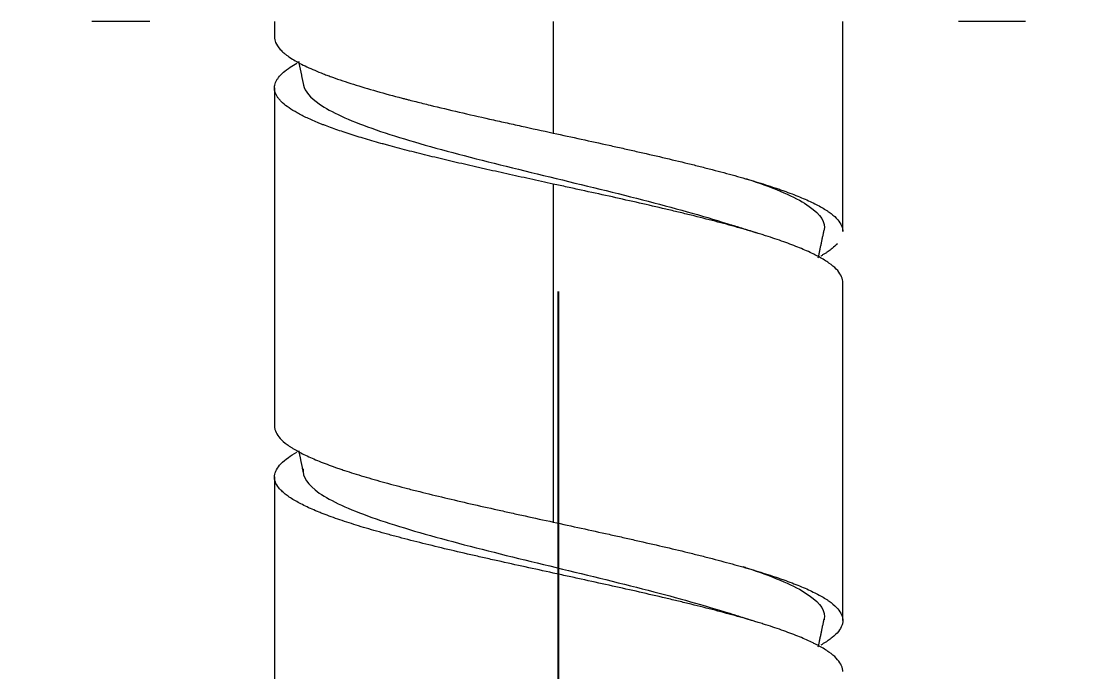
# Model space of a CAD drawing. Header units: millimetres. Extents: x 13235 to 13829, y -4257 to -3417.
# Drawn here: x 13715.35 to 13721.98, y -3964.53 to -3960.53 of the extents above; entities that cross this region are included whole.
import ezdxf

# ---------------------------------------------------------------- set-up
doc = ezdxf.new("R2010")
doc.units = ezdxf.units.MM
doc.header["$LTSCALE"] = 0.1
doc.linetypes.add('CENTER2', pattern=[28.575, 19.05, -3.175, 3.175, -3.175])
doc.linetypes.add('HIDDENX2', pattern=[19.05, 12.7, -6.35])
doc.layers.get('0').update_dxf_attribs({"lineweight": 15})
doc.layers.add('DIM', color=3, linetype='Continuous', lineweight=9)
doc.layers.add('HIDDEN', color=8, linetype='HIDDENX2')
doc.styles.add('ARIAL', font='arial.ttf')
doc.dimstyles.new('사본 ISO-25', dxfattribs={"dimtxt": 4, "dimasz": 3.5, "dimexe": 0.5, "dimexo": 0.625, "dimgap": 1.5, "dimtad": 1, "dimtih": 1, "dimtoh": 1, "dimdec": 1, "dimlfac": 4, "dimdsep": 46, "dimtxsty": 'ARIAL', "dimcen": 0, "dimclrd": 3, "dimclre": 3, "dimclrt": 3, "dimadec": 1, "dimazin": 0, "dimtfac": 1, "dimtdec": 1, "dimtmove": 0, "dimatfit": 3, "dimfxl": 1.25, "dimtfill": 1, "dimarcsym": 0})

# ---------------------------------------------------------------- blocks, each defined once
blk = doc.blocks.new('*D109')
at = {"layer": 'Defpoints', "color": 0, "transparency": 16777216}
for p in [(13687.3852, -3954.9295), (13734.0037, -4000.1196), (13734.0037, -4000.1196)]:
    blk.add_point(p, dxfattribs=at)
at = {"layer": 'DIM', "color": 3, "lineweight": -2, "transparency": 16777216}
for p, q in [((13687.3852, -3955.5545), (13687.3852, -4000.6196)), ((13734.0037, -3999.4946), (13734.0037, -3999.6196)), ((13690.8852, -4000.1196), (13702.6187, -4000.1196)), ((13730.5037, -4000.1196), (13718.7702, -4000.1196))]:
    blk.add_line(p, q, dxfattribs=at)
at = {"layer": 'DIM', "color": 3, "transparency": 16777216}
for points in [[(13690.8852, -3999.5363), (13690.8852, -4000.703), (13687.3852, -4000.1196)], [(13730.5037, -3999.5363), (13730.5037, -4000.703), (13734.0037, -4000.1196)]]:
    blk.add_solid(points, dxfattribs=at)
at = {"layer": 'DIM', "color": 3, "transparency": 16777216, "insert": (13710.6944, -4000.1196), "char_height": 4, "attachment_point": 5, "style": 'ARIAL', "bg_fill": 3, "box_fill_scale": 1.1, "bg_fill_color": 256, "bg_fill_true_color": 13158600, "bg_fill_transparency": 0}
blk.add_mtext('186.5', dxfattribs=at)

msp = doc.modelspace()

# ---------------------------------------------------------------- linework, layer by layer
at = {"linetype": 'Continuous', "lineweight": 18, "extrusion": (-1, -2.22045e-16, 0)}
for p, q in [((13716.1446, -3960.531), (13715.7867, -3960.531)), ((13716.9116, -3960.5309), (13716.9116, -3960.6261)), ((13720.4116, -3961.8241), (13720.4116, -3960.5309)), ((13721.5367, -3960.531), (13721.1233, -3960.531)), ((13716.9116, -3960.94), (13716.9116, -3963.022)), ((13720.4116, -3964.2199), (13720.4116, -3962.1379)), ((13716.9116, -3963.3358), (13716.9116, -3965.4178))]:
    msp.add_line(p, q, dxfattribs=at)
at = {"linetype": 'Continuous', "lineweight": 13}
msp.add_open_spline([(13718.6279, -3960.5309), (13718.6279, -3960.7599), (13718.6279, -3960.9889), (13718.6279, -3961.2178)], degree=3, dxfattribs=at)
at = {"linetype": 'Continuous', "lineweight": 18}
for points, knots in [([(13716.9116, -3960.6258), (13716.9116, -3960.6373), (13716.9139, -3960.6488), (13716.9244, -3960.6744), (13716.9339, -3960.6886), (13716.9535, -3960.71), (13716.9609, -3960.7172), (13716.9735, -3960.7279), (13716.9779, -3960.7315), (13716.9872, -3960.7387), (13716.9921, -3960.7423), (13717.0176, -3960.7603), (13717.0414, -3960.7745), (13717.0954, -3960.803), (13717.1257, -3960.8172), (13717.176, -3960.8386), (13717.1935, -3960.8457), (13717.2212, -3960.8565), (13717.2306, -3960.8601), (13717.2498, -3960.8672), (13717.2596, -3960.8708), (13717.3097, -3960.8889), (13717.3525, -3960.9031), (13717.4429, -3960.9316), (13717.4906, -3960.9458), (13717.5909, -3960.9743), (13717.6436, -3960.9886), (13717.7057, -3961.0048), (13717.7127, -3961.0066), (13717.7266, -3961.0102), (13717.7476, -3961.0156), (13717.797, -3961.0281), (13717.8402, -3961.0388), (13717.9276, -3961.0602), (13717.9874, -3961.0744), (13718.1097, -3961.1029), (13718.1723, -3961.1172), (13718.2524, -3961.1352), (13718.2686, -3961.1388), (13718.3008, -3961.146), (13718.3493, -3961.1568), (13718.3981, -3961.1675), (13718.496, -3961.189), (13718.5617, -3961.2034), (13718.6279, -3961.2178)], [0, 0, 0, 0, 0.058108, 0.058108, 0.130561, 0.130561, 0.166787, 0.166787, 0.184901, 0.184901, 0.203014, 0.203014, 0.275467, 0.275467, 0.347921, 0.347921, 0.384147, 0.384147, 0.402261, 0.402261, 0.420374, 0.420374, 0.492827, 0.492827, 0.56528, 0.56528, 0.637734, 0.637734, 0.64679, 0.64679, 0.655847, 0.67396, 0.710187, 0.710187, 0.78264, 0.78264, 0.855093, 0.855093, 0.873207, 0.873207, 0.89132, 0.927547, 0.927547, 1, 1, 1, 1]), ([(13718.6279, -3961.5317), (13718.5796, -3961.5212), (13718.5317, -3961.5107), (13718.4364, -3961.4899), (13718.3418, -3961.4691), (13718.2484, -3961.4482), (13718.1904, -3961.4351), (13718.1788, -3961.4325), (13718.1557, -3961.4272), (13718.1442, -3961.4246), (13718.1097, -3961.4167), (13718.087, -3961.4115), (13718.0194, -3961.3958), (13717.9752, -3961.3854), (13717.8886, -3961.3647), (13717.8038, -3961.344), (13717.7226, -3961.3232), (13717.663, -3961.3075), (13717.6434, -3961.3023), (13717.6143, -3961.2944), (13717.6047, -3961.2918), (13717.5856, -3961.2865), (13717.5383, -3961.2734), (13717.4932, -3961.2604), (13717.424, -3961.2396), (13717.3908, -3961.2293), (13717.3272, -3961.2085), (13717.2969, -3961.1982), (13717.2535, -3961.1826), (13717.2324, -3961.1747), (13717.212, -3961.1669), (13717.1987, -3961.1616), (13717.1921, -3961.159), (13717.1597, -3961.1459), (13717.1117, -3961.125), (13717.0708, -3961.1043), (13717.0334, -3961.0835), (13717.0165, -3961.0732), (13716.9863, -3961.0524), (13716.973, -3961.0419), (13716.9587, -3961.0288), (13716.956, -3961.0262), (13716.9508, -3961.0209), (13716.9433, -3961.0131), (13716.9369, -3961.0053), (13716.9257, -3960.9896), (13716.9147, -3960.9689), (13716.9114, -3960.9482), (13716.9119, -3960.9274), (13716.9142, -3960.9169), (13716.9195, -3960.9039), (13716.9207, -3960.9012), (13716.9233, -3960.896), (13716.9247, -3960.8934), (13716.9294, -3960.8855), (13716.933, -3960.8803), (13716.9451, -3960.8646), (13716.9652, -3960.8439), (13717.0036, -3960.8149), (13717.0343, -3960.7962), (13717.0491, -3960.7879)], [0, 0, 0, 0, 0.042024, 0.042024, 0.084048, 0.126072, 0.126072, 0.136578, 0.136578, 0.147084, 0.147084, 0.168095, 0.168095, 0.210119, 0.210119, 0.252143, 0.294167, 0.294167, 0.315179, 0.315179, 0.325685, 0.325685, 0.336191, 0.378215, 0.378215, 0.420239, 0.420239, 0.462263, 0.462263, 0.483275, 0.49378, 0.49378, 0.504286, 0.504286, 0.54631, 0.588334, 0.588334, 0.630358, 0.630358, 0.672382, 0.672382, 0.682888, 0.682888, 0.693394, 0.714406, 0.714406, 0.75643, 0.798454, 0.798454, 0.840477, 0.840477, 0.850983, 0.850983, 0.861489, 0.861489, 0.882501, 0.882501, 0.924525, 0.966549, 1, 1, 1, 1]), ([(13717.0901, -3960.9219), (13717.0985, -3960.9609), (13717.1737, -3961.0498), (13717.4811, -3961.1886), (13717.9925, -3961.3383), (13718.6058, -3961.488), (13719.2233, -3961.6368), (13719.5773, -3961.7356), (13719.7259, -3961.7844)], [0, 0, 0, 0, 0.135517, 0.309129, 0.48274, 0.656351, 0.829962, 1, 1, 1, 1]), ([(13718.6279, -3961.2178), (13718.6857, -3961.2304), (13718.7432, -3961.2429), (13718.8578, -3961.268), (13718.9149, -3961.2805), (13718.9859, -3961.2962), (13719.0001, -3961.2994), (13719.0283, -3961.3056), (13719.0705, -3961.315), (13719.112, -3961.3244), (13719.1945, -3961.343), (13719.2485, -3961.3554), (13719.3545, -3961.3803), (13719.4066, -3961.3927), (13719.4831, -3961.4114), (13719.5084, -3961.4177), (13719.5459, -3961.4271), (13719.5583, -3961.4303), (13719.5829, -3961.4365), (13719.5951, -3961.4397), (13719.6556, -3961.4553), (13719.7021, -3961.4678), (13719.7915, -3961.4926), (13719.8344, -3961.505), (13719.9166, -3961.5298), (13719.9559, -3961.5423), (13720.0026, -3961.558), (13720.0119, -3961.5612), (13720.03, -3961.5675), (13720.0568, -3961.5769), (13720.0822, -3961.5862), (13720.1311, -3961.6049), (13720.1915, -3961.6297), (13720.2423, -3961.6545), (13720.2767, -3961.6732), (13720.2875, -3961.6795), (13720.3029, -3961.6889), (13720.3078, -3961.6921), (13720.3174, -3961.6984), (13720.322, -3961.7015), (13720.3442, -3961.7172), (13720.3591, -3961.7296), (13720.3834, -3961.7544), (13720.3928, -3961.7668), (13720.4062, -3961.7917), (13720.4102, -3961.8041), (13720.4115, -3961.8191), (13720.4116, -3961.8216), (13720.4116, -3961.824)], [0, 0, 0, 0, 0.061747, 0.061747, 0.123495, 0.123495, 0.138932, 0.138932, 0.154369, 0.185242, 0.185242, 0.24699, 0.24699, 0.308737, 0.308737, 0.339611, 0.339611, 0.355048, 0.355048, 0.370485, 0.370485, 0.432232, 0.432232, 0.49398, 0.49398, 0.555727, 0.555727, 0.571164, 0.571164, 0.586601, 0.617475, 0.617475, 0.679222, 0.74097, 0.74097, 0.771843, 0.771843, 0.78728, 0.78728, 0.802717, 0.802717, 0.864464, 0.864464, 0.926212, 0.926212, 0.987959, 0.987959, 1, 1, 1, 1]), ([(13719.8166, -3961.4985), (13719.8189, -3961.4993), (13719.9725, -3961.55), (13720.2155, -3961.6506), (13720.3043, -3961.7568), (13720.2971, -3961.8132), (13720.2955, -3961.8196)], [0, 0, 0, 0, 0.007156, 0.473497, 0.939839, 1, 1, 1, 1]), ([(13720.4116, -3962.1377), (13720.4116, -3962.1354), (13720.4115, -3962.1331), (13720.4108, -3962.1245), (13720.4095, -3962.1183), (13720.4066, -3962.1089), (13720.4054, -3962.1058), (13720.4028, -3962.0995), (13720.4013, -3962.0964), (13720.3928, -3962.0806), (13720.3833, -3962.0682), (13720.3588, -3962.0433), (13720.3439, -3962.0309), (13720.3087, -3962.006), (13720.2885, -3961.9936), (13720.2598, -3961.978), (13720.2539, -3961.9748), (13720.2417, -3961.9686), (13720.2355, -3961.9654), (13720.2162, -3961.956), (13720.2028, -3961.9497), (13720.1607, -3961.931), (13720.1001, -3961.9061), (13720.0305, -3961.8813), (13719.975, -3961.8626), (13719.9559, -3961.8564), (13719.9264, -3961.847), (13719.9164, -3961.8439), (13719.8961, -3961.8376), (13719.8859, -3961.8345), (13719.8339, -3961.8187), (13719.7906, -3961.8063), (13719.701, -3961.7814), (13719.6081, -3961.7566), (13719.5091, -3961.7317), (13719.4325, -3961.713), (13719.4065, -3961.7067), (13719.3538, -3961.6941), (13719.3273, -3961.6878), (13719.2472, -3961.6691), (13719.193, -3961.6566), (13719.0834, -3961.6318), (13719.0279, -3961.6194), (13718.9154, -3961.5945), (13718.8586, -3961.582), (13718.7722, -3961.5632), (13718.7433, -3961.5569), (13718.6857, -3961.5443), (13718.6568, -3961.538), (13718.6279, -3961.5317)], [0, 0, 0, 0, 0.011491, 0.011491, 0.042382, 0.042382, 0.057828, 0.057828, 0.073273, 0.073273, 0.135055, 0.135055, 0.196837, 0.196837, 0.258618, 0.258618, 0.274064, 0.274064, 0.289509, 0.289509, 0.3204, 0.3204, 0.382182, 0.443964, 0.443964, 0.474855, 0.474855, 0.4903, 0.4903, 0.505746, 0.505746, 0.567527, 0.567527, 0.629309, 0.691091, 0.691091, 0.721982, 0.721982, 0.752873, 0.752873, 0.814655, 0.814655, 0.876436, 0.876436, 0.938218, 0.938218, 0.969109, 0.969109, 1, 1, 1, 1]), ([(13720.3779, -3961.8991), (13720.369, -3961.909), (13720.3584, -3961.9189), (13720.3382, -3961.9351), (13720.3298, -3961.9413), (13720.316, -3961.9507), (13720.3112, -3961.9539), (13720.3014, -3961.9602), (13720.2963, -3961.9633), (13720.286, -3961.9694), (13720.2809, -3961.9724), (13720.2756, -3961.9754)], [0, 0, 0, 0, 0.391657, 0.391657, 0.637055, 0.637055, 0.759755, 0.759755, 0.882454, 0.882454, 1, 1, 1, 1]), ([(13716.9116, -3963.022), (13716.9116, -3963.0226), (13716.9116, -3963.0233), (13716.9117, -3963.0272), (13716.9125, -3963.0366), (13716.9148, -3963.046), (13716.9216, -3963.0647), (13716.9362, -3963.0895), (13716.9617, -3963.1143), (13716.985, -3963.133), (13716.9935, -3963.1392), (13717.0072, -3963.1487), (13717.012, -3963.1518), (13717.0219, -3963.1581), (13717.0269, -3963.1612), (13717.0532, -3963.1769), (13717.0766, -3963.1893), (13717.1284, -3963.2142), (13717.1567, -3963.2266), (13717.2182, -3963.2514), (13717.2513, -3963.2639), (13717.2959, -3963.2796), (13717.305, -3963.2827), (13717.3234, -3963.289), (13717.3514, -3963.2984), (13717.3804, -3963.3078), (13717.4399, -3963.3265), (13717.4814, -3963.3389), (13717.568, -3963.3637), (13717.6131, -3963.3761), (13717.6834, -3963.3948), (13717.7074, -3963.4011), (13717.7439, -3963.4105), (13717.7563, -3963.4136), (13717.7811, -3963.4199), (13717.7936, -3963.4231), (13717.8563, -3963.4387), (13717.9076, -3963.4512), (13718.012, -3963.476), (13718.0652, -3963.4884), (13718.1737, -3963.5133), (13718.2289, -3963.5257), (13718.3132, -3963.5445), (13718.3416, -3963.5509), (13718.3984, -3963.5634), (13718.4269, -3963.5697), (13718.5127, -3963.5885), (13718.5702, -3963.601), (13718.6279, -3963.6136)], [0, 0, 0, 0, 0.00348, 0.00348, 0.019298, 0.050933, 0.050933, 0.114204, 0.177475, 0.177475, 0.209111, 0.209111, 0.224929, 0.224929, 0.240746, 0.240746, 0.304018, 0.304018, 0.367289, 0.367289, 0.43056, 0.43056, 0.446378, 0.446378, 0.462195, 0.493831, 0.493831, 0.557102, 0.557102, 0.620373, 0.620373, 0.652009, 0.652009, 0.667827, 0.667827, 0.683644, 0.683644, 0.746915, 0.746915, 0.810187, 0.810187, 0.873458, 0.873458, 0.905093, 0.905093, 0.936729, 0.936729, 1, 1, 1, 1]), ([(13718.6279, -3963.9275), (13718.5701, -3963.9149), (13718.5128, -3963.9024), (13718.399, -3963.8775), (13718.3425, -3963.865), (13718.2586, -3963.8463), (13718.2307, -3963.84), (13718.189, -3963.8306), (13718.1752, -3963.8275), (13718.1475, -3963.8212), (13718.1337, -3963.8181), (13718.0652, -3963.8023), (13718.0117, -3963.7899), (13717.9071, -3963.765), (13717.8561, -3963.7526), (13717.7566, -3963.7278), (13717.7082, -3963.7153), (13717.6493, -3963.6997), (13717.6375, -3963.6965), (13717.6143, -3963.6903), (13717.6028, -3963.6871), (13717.5685, -3963.6777), (13717.5462, -3963.6714), (13717.4809, -3963.6527), (13717.4394, -3963.6403), (13717.3604, -3963.6154), (13717.323, -3963.603), (13717.2699, -3963.5844), (13717.2527, -3963.5781), (13717.2277, -3963.5687), (13717.2195, -3963.5656), (13717.2034, -3963.5593), (13717.1954, -3963.5562), (13717.1566, -3963.5405), (13717.1281, -3963.528), (13717.0763, -3963.5031), (13717.053, -3963.4907), (13717.0114, -3963.4658), (13716.9931, -3963.4534), (13716.9736, -3963.4378), (13716.9699, -3963.4346), (13716.9627, -3963.4284), (13716.9593, -3963.4252), (13716.9496, -3963.4158), (13716.9439, -3963.4095), (13716.9288, -3963.3908), (13716.9143, -3963.366), (13716.9109, -3963.3411), (13716.9125, -3963.3224), (13716.9137, -3963.3162), (13716.9167, -3963.3068), (13716.9178, -3963.3037), (13716.9205, -3963.2974), (13716.922, -3963.2943), (13716.9304, -3963.2786), (13716.94, -3963.2661), (13716.9644, -3963.2412), (13716.9794, -3963.2288), (13717.0123, -3963.2055), (13717.0297, -3963.1947), (13717.0492, -3963.1837)], [0, 0, 0, 0, 0.050317, 0.050317, 0.100634, 0.100634, 0.125792, 0.125792, 0.138372, 0.138372, 0.150951, 0.150951, 0.201268, 0.201268, 0.251585, 0.251585, 0.301902, 0.301902, 0.314481, 0.314481, 0.32706, 0.32706, 0.352219, 0.352219, 0.402536, 0.402536, 0.452853, 0.452853, 0.478011, 0.478011, 0.490591, 0.490591, 0.50317, 0.50317, 0.553487, 0.553487, 0.603804, 0.603804, 0.654121, 0.654121, 0.6667, 0.6667, 0.679279, 0.679279, 0.704438, 0.704438, 0.754755, 0.805072, 0.805072, 0.83023, 0.83023, 0.84281, 0.84281, 0.855389, 0.855389, 0.905706, 0.905706, 0.956023, 0.956023, 1, 1, 1, 1]), ([(13717.0889, -3963.2852), (13717.0819, -3963.335), (13717.1496, -3963.4348), (13717.4811, -3963.5844), (13717.9925, -3963.7341), (13718.6058, -3963.8839), (13719.2144, -3964.0305), (13719.562, -3964.1271), (13719.7063, -3964.1739)], [0, 0, 0, 0, 0.168156, 0.336655, 0.505153, 0.673651, 0.842149, 1, 1, 1, 1]), ([(13718.6279, -3963.6136), (13718.6857, -3963.6262), (13718.7432, -3963.6387), (13718.8578, -3963.6638), (13718.9149, -3963.6763), (13718.9859, -3963.692), (13719.0001, -3963.6952), (13719.0283, -3963.7015), (13719.0704, -3963.7109), (13719.112, -3963.7202), (13719.1945, -3963.7389), (13719.2485, -3963.7513), (13719.3545, -3963.7761), (13719.4066, -3963.7885), (13719.4831, -3963.8073), (13719.5084, -3963.8135), (13719.5459, -3963.8229), (13719.5583, -3963.8261), (13719.5829, -3963.8324), (13719.5951, -3963.8355), (13719.6556, -3963.8512), (13719.7021, -3963.8636), (13719.7915, -3963.8884), (13719.8344, -3963.9008), (13719.9166, -3963.9257), (13719.9559, -3963.9381), (13720.0026, -3963.9539), (13720.0119, -3963.957), (13720.03, -3963.9633), (13720.0568, -3963.9727), (13720.0822, -3963.9821), (13720.1311, -3964.0007), (13720.1915, -3964.0255), (13720.2423, -3964.0504), (13720.2767, -3964.0691), (13720.2875, -3964.0753), (13720.3029, -3964.0848), (13720.3078, -3964.0879), (13720.3174, -3964.0942), (13720.322, -3964.0973), (13720.3441, -3964.113), (13720.3591, -3964.1254), (13720.3834, -3964.1503), (13720.3928, -3964.1627), (13720.4062, -3964.1875), (13720.4102, -3964.2), (13720.4116, -3964.2157), (13720.4117, -3964.2188), (13720.4115, -3964.2251), (13720.4108, -3964.2345), (13720.4084, -3964.2439), (13720.4016, -3964.2626), (13720.387, -3964.2874), (13720.3615, -3964.3122), (13720.3382, -3964.3309), (13720.3298, -3964.3372), (13720.316, -3964.3466), (13720.3112, -3964.3497), (13720.3014, -3964.356), (13720.2963, -3964.3591), (13720.286, -3964.3653), (13720.2809, -3964.3683), (13720.2756, -3964.3713)], [0, 0, 0, 0, 0.049408, 0.049408, 0.098817, 0.098817, 0.111169, 0.111169, 0.123521, 0.148225, 0.148225, 0.197633, 0.197633, 0.247042, 0.247042, 0.271746, 0.271746, 0.284098, 0.284098, 0.29645, 0.29645, 0.345858, 0.345858, 0.395267, 0.395267, 0.444675, 0.444675, 0.457027, 0.457027, 0.469379, 0.494083, 0.494083, 0.543492, 0.5929, 0.5929, 0.617604, 0.617604, 0.629956, 0.629956, 0.642308, 0.642308, 0.691717, 0.691717, 0.741125, 0.741125, 0.790533, 0.790533, 0.802885, 0.802885, 0.815238, 0.839942, 0.839942, 0.88935, 0.938758, 0.938758, 0.963463, 0.963463, 0.975815, 0.975815, 0.988167, 0.988167, 1, 1, 1, 1]), ([(13719.7958, -3963.8876), (13719.8052, -3963.8906), (13719.9671, -3963.9435), (13720.2155, -3964.0464), (13720.3042, -3964.1526), (13720.2971, -3964.2089), (13720.2956, -3964.2153)], [0, 0, 0, 0, 0.027659, 0.484551, 0.941444, 1, 1, 1, 1]), ([(13720.4116, -3964.5335), (13720.4116, -3964.5312), (13720.4115, -3964.5289), (13720.4108, -3964.5204), (13720.4095, -3964.5141), (13720.4066, -3964.5047), (13720.4054, -3964.5016), (13720.4028, -3964.4953), (13720.4013, -3964.4922), (13720.3928, -3964.4765), (13720.3832, -3964.464), (13720.3588, -3964.4391), (13720.3439, -3964.4267), (13720.3087, -3964.4019), (13720.2885, -3964.3894), (13720.2598, -3964.3738), (13720.2539, -3964.3707), (13720.2417, -3964.3644), (13720.2355, -3964.3612), (13720.2162, -3964.3518), (13720.2028, -3964.3455), (13720.1607, -3964.3268), (13720.1001, -3964.302), (13720.0305, -3964.2772), (13719.975, -3964.2585), (13719.9559, -3964.2522), (13719.9264, -3964.2429), (13719.9164, -3964.2397), (13719.8961, -3964.2335), (13719.8859, -3964.2303), (13719.8339, -3964.2146), (13719.7906, -3964.2021), (13719.701, -3964.1772), (13719.6081, -3964.1524), (13719.5091, -3964.1276), (13719.4325, -3964.1088), (13719.4065, -3964.1025), (13719.3538, -3964.0899), (13719.3273, -3964.0837), (13719.2472, -3964.0649), (13719.193, -3964.0525), (13719.0834, -3964.0276), (13719.0279, -3964.0153), (13718.9154, -3963.9904), (13718.8586, -3963.9779), (13718.7722, -3963.959), (13718.7433, -3963.9527), (13718.6856, -3963.9401), (13718.6568, -3963.9338), (13718.6279, -3963.9275)], [0, 0, 0, 0, 0.011491, 0.011491, 0.042382, 0.042382, 0.057828, 0.057828, 0.073273, 0.073273, 0.135055, 0.135055, 0.196837, 0.196837, 0.258618, 0.258618, 0.274064, 0.274064, 0.289509, 0.289509, 0.3204, 0.3204, 0.382182, 0.443964, 0.443964, 0.474855, 0.474855, 0.4903, 0.4903, 0.505746, 0.505746, 0.567527, 0.567527, 0.629309, 0.691091, 0.691091, 0.721982, 0.721982, 0.752873, 0.752873, 0.814655, 0.814655, 0.876436, 0.876436, 0.938218, 0.938218, 0.969109, 0.969109, 1, 1, 1, 1])]:
    msp.add_open_spline(points, degree=3, knots=knots, dxfattribs=at)
for points in [[(13717.0597, -3960.7744), (13717.0752, -3960.8489), (13717.0904, -3960.9235)], [(13719.8908, -3961.836), (13719.805, -3961.8098), (13719.7226, -3961.7833)], [(13720.2606, -3961.986), (13720.2782, -3961.9012), (13720.2963, -3961.8163)], [(13717.0605, -3963.1736), (13717.0756, -3963.2464), (13717.0904, -3963.3192)], [(13719.8649, -3964.224), (13719.7792, -3964.1976), (13719.6971, -3964.1709)], [(13720.2606, -3964.3819), (13720.2783, -3964.297), (13720.2963, -3964.2121)]]:
    msp.add_open_spline(points, degree=2, dxfattribs=at)
at = {"linetype": 'Continuous', "lineweight": 13}
msp.add_open_spline([(13718.6279, -3961.5316), (13718.6279, -3961.7171), (13718.6279, -3962.4111), (13718.6279, -3963.1051), (13718.6279, -3963.6137)], degree=3, knots=[0, 0, 0, 0, 0.267212, 1, 1, 1, 1], dxfattribs=at)
at = {"layer": 'HIDDEN', "color": 1, "linetype": 'CENTER2', "ltscale": 7}
msp.add_line((13718.6616, -3995.5309), (13718.6616, -3945.9628), dxfattribs=at)

# ---------------------------------------------------------------- next in the draw order: dimensions: what is measured, and where the dimension line sits
at = {"layer": 'DIM'}
dim = msp.add_linear_dim(base=(13734.0037, -4000.1196), p1=(13687.3852, -3954.9295), p2=(13734.0037, -4000.1196), dimstyle='사본 ISO-25', override={"dimtad": 0}, dxfattribs=at)
dim.commit()
dim.dimension.update_dxf_attribs({"geometry": '*D109', "text_midpoint": (13710.6944, -4000.1196)})

doc.saveas('drawing.dxf')
